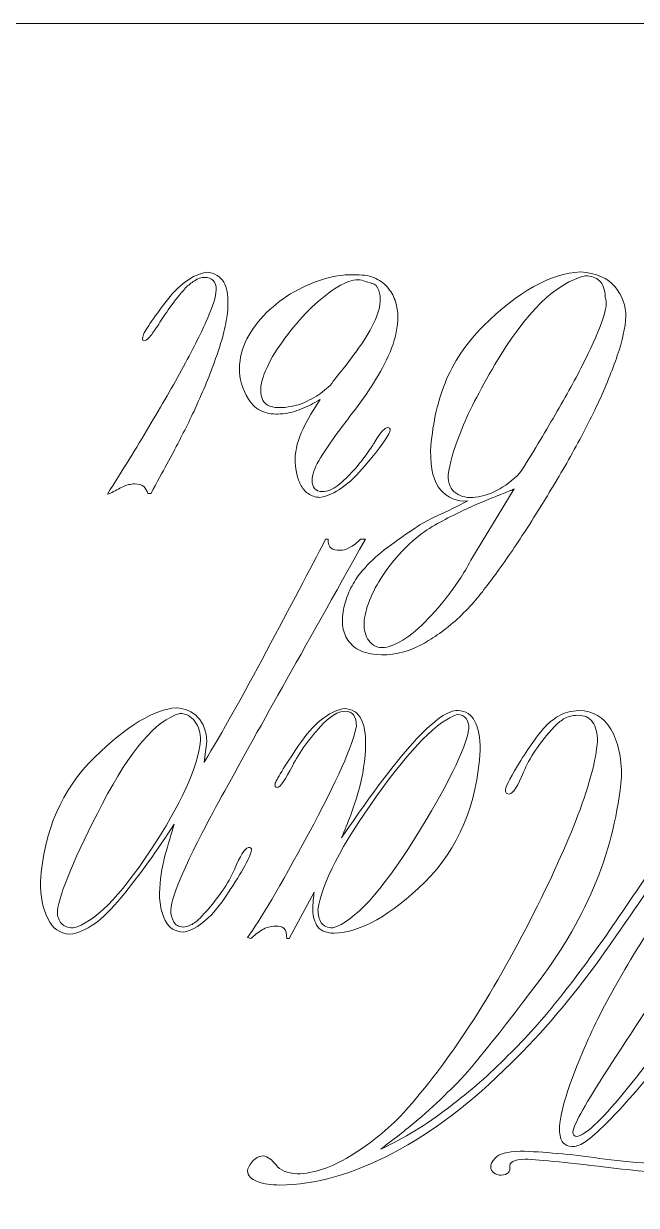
# Model space of a CAD drawing. Header units: centimetres. Extents: x -34.6 to 30.5, y -3.3 to 7.
# Drawn here: x 20.645 to 21.64, y -1.878 to 0.041 of the extents above; entities that cross this region are included whole.
import ezdxf

# ---------------------------------------------------------------- set-up
doc = ezdxf.new("R2010")
doc.units = ezdxf.units.CM
doc.header["$MEASUREMENT"] = 0
doc.layers.add('layer 1', color=7, linetype='Continuous')

msp = doc.modelspace()

# ---------------------------------------------------------------- linework, layer by layer
at = {"layer": 'layer 1', "color": 250, "lineweight": 9}
msp.add_open_spline([(18.65834, 0.04103), (18.65834, 0.04103), (25.86834, 0.04103), (25.86834, 0.04103), (25.86834, 0.04103), (26.72161, 0.04103), (27.41334, -0.6977), (27.41334, -1.60897), (27.41334, -1.60897), (27.41334, -2.52024), (26.72161, -3.25897), (25.86834, -3.25897), (25.86834, -3.25897), (25.86834, -3.25897), (18.65834, -3.25897), (18.65834, -3.25897), (18.65834, -3.25897), (17.80507, -3.25897), (17.11334, -2.52024), (17.11334, -1.60897), (17.11334, -1.60897), (17.11334, -0.6977), (17.80507, 0.04103), (18.65834, 0.04103)], degree=3, knots=[0, 0, 0, 0, 0.1428571, 0.1428571, 0.1428571, 0.1428571, 0.2857143, 0.2857143, 0.2857143, 0.2857143, 0.4285714, 0.4285714, 0.4285714, 0.4285714, 0.5714286, 0.5714286, 0.5714286, 0.5714286, 0.7142857, 0.7142857, 0.7142857, 0.7142857, 1, 1, 1, 1], dxfattribs=at)
at = {"layer": 'layer 1', "color": 242, "lineweight": 9}
for points, knots in [([(20.93343, -0.56169), (20.9269, -0.57686), (20.92073, -0.59009), (20.91508, -0.60173), (20.91508, -0.60173), (20.90944, -0.6132), (20.90362, -0.62484), (20.89744, -0.63666), (20.89744, -0.63666), (20.89145, -0.6483), (20.88492, -0.66082), (20.87769, -0.67405), (20.87769, -0.67405), (20.87046, -0.68728), (20.86181, -0.70333), (20.85176, -0.72185), (20.85176, -0.72185), (20.85176, -0.72185), (20.84664, -0.72185), (20.84664, -0.72185), (20.84664, -0.72185), (20.84523, -0.71744), (20.84294, -0.71374), (20.83994, -0.71074), (20.83994, -0.71074), (20.83677, -0.70774), (20.832, -0.70633), (20.82548, -0.70633), (20.82548, -0.70633), (20.81824, -0.70633), (20.81172, -0.70792), (20.80572, -0.71092), (20.80572, -0.71092), (20.7999, -0.71409), (20.79302, -0.71779), (20.78508, -0.72185), (20.78508, -0.72185), (20.78508, -0.72185), (20.78103, -0.72273), (20.78103, -0.72273), (20.78103, -0.72273), (20.80537, -0.68428), (20.82795, -0.64794), (20.84841, -0.61355), (20.84841, -0.61355), (20.86887, -0.57933), (20.88757, -0.5467), (20.9045, -0.51565), (20.9045, -0.51565), (20.92143, -0.48461), (20.93431, -0.45886), (20.9433, -0.43839), (20.9433, -0.43839), (20.95212, -0.41793), (20.95706, -0.40223), (20.95777, -0.39112), (20.95777, -0.39112), (20.95777, -0.37772), (20.95142, -0.37101), (20.93854, -0.37101), (20.93854, -0.37101), (20.93343, -0.37101), (20.92814, -0.37278), (20.92249, -0.37631), (20.92249, -0.37631), (20.91702, -0.38001), (20.91226, -0.38389), (20.90803, -0.38795), (20.90803, -0.38795), (20.89815, -0.39906), (20.88951, -0.40964), (20.88245, -0.41987), (20.88245, -0.41987), (20.87539, -0.42993), (20.8694, -0.43892), (20.86446, -0.44668), (20.86446, -0.44668), (20.85952, -0.45445), (20.85511, -0.46062), (20.85158, -0.46556), (20.85158, -0.46556), (20.84788, -0.47032), (20.84453, -0.47314), (20.84135, -0.47385), (20.84135, -0.47385), (20.83976, -0.47385), (20.83871, -0.4735), (20.83835, -0.47279), (20.83835, -0.47279), (20.838, -0.47208), (20.83782, -0.47103), (20.83782, -0.46961), (20.83782, -0.46961), (20.83853, -0.46521), (20.84188, -0.45833), (20.84823, -0.44898), (20.84823, -0.44898), (20.8544, -0.43963), (20.86305, -0.42763), (20.87398, -0.41282), (20.87398, -0.41282), (20.89709, -0.38283), (20.91967, -0.36607), (20.94172, -0.36272), (20.94172, -0.36272), (20.9486, -0.36308), (20.95442, -0.36466), (20.959, -0.36766), (20.959, -0.36766), (20.96359, -0.37048), (20.96729, -0.37419), (20.96994, -0.37877), (20.96994, -0.37877), (20.97241, -0.38318), (20.97417, -0.3883), (20.97523, -0.3943), (20.97523, -0.3943), (20.97629, -0.40012), (20.97682, -0.40611), (20.97682, -0.41229), (20.97682, -0.41229), (20.97682, -0.42234), (20.97558, -0.43346), (20.97329, -0.44563), (20.97329, -0.44563), (20.97082, -0.4578), (20.96747, -0.4705), (20.96341, -0.48337), (20.96341, -0.48337), (20.95918, -0.49625), (20.95459, -0.50948), (20.94948, -0.52288), (20.94948, -0.52288), (20.94436, -0.53629), (20.93889, -0.54917), (20.93343, -0.56169)], [0, 0, 0, 0, 0.0285714, 0.0285714, 0.0285714, 0.0285714, 0.0571429, 0.0571429, 0.0571429, 0.0571429, 0.0857143, 0.0857143, 0.0857143, 0.0857143, 0.1142857, 0.1142857, 0.1142857, 0.1142857, 0.1428571, 0.1428571, 0.1428571, 0.1428571, 0.1714286, 0.1714286, 0.1714286, 0.1714286, 0.2, 0.2, 0.2, 0.2, 0.2285714, 0.2285714, 0.2285714, 0.2285714, 0.2571429, 0.2571429, 0.2571429, 0.2571429, 0.2857143, 0.2857143, 0.2857143, 0.2857143, 0.3142857, 0.3142857, 0.3142857, 0.3142857, 0.3428571, 0.3428571, 0.3428571, 0.3428571, 0.3714286, 0.3714286, 0.3714286, 0.3714286, 0.4, 0.4, 0.4, 0.4, 0.4285714, 0.4285714, 0.4285714, 0.4285714, 0.4571429, 0.4571429, 0.4571429, 0.4571429, 0.4857143, 0.4857143, 0.4857143, 0.4857143, 0.5142857, 0.5142857, 0.5142857, 0.5142857, 0.5428571, 0.5428571, 0.5428571, 0.5428571, 0.5714286, 0.5714286, 0.5714286, 0.5714286, 0.6, 0.6, 0.6, 0.6, 0.6285714, 0.6285714, 0.6285714, 0.6285714, 0.6571429, 0.6571429, 0.6571429, 0.6571429, 0.6857143, 0.6857143, 0.6857143, 0.6857143, 0.7142857, 0.7142857, 0.7142857, 0.7142857, 0.7428571, 0.7428571, 0.7428571, 0.7428571, 0.7714286, 0.7714286, 0.7714286, 0.7714286, 0.8, 0.8, 0.8, 0.8, 0.8285714, 0.8285714, 0.8285714, 0.8285714, 0.8571429, 0.8571429, 0.8571429, 0.8571429, 0.8857143, 0.8857143, 0.8857143, 0.8857143, 0.9142857, 0.9142857, 0.9142857, 0.9142857, 0.9428571, 0.9428571, 0.9428571, 0.9428571, 1, 1, 1, 1]), ([(21.30596, -0.65253), (21.30843, -0.61284), (21.31619, -0.57615), (21.32942, -0.54264), (21.32942, -0.54264), (21.34265, -0.50913), (21.36346, -0.47808), (21.39169, -0.44986), (21.39169, -0.44986), (21.44831, -0.39377), (21.50069, -0.36449), (21.54938, -0.36202), (21.54938, -0.36202), (21.57513, -0.36378), (21.594, -0.3719), (21.60565, -0.38636), (21.60565, -0.38636), (21.61746, -0.40118), (21.62328, -0.41723), (21.62328, -0.43434), (21.62328, -0.43434), (21.62223, -0.45233), (21.61764, -0.4735), (21.60935, -0.49801), (21.60935, -0.49801), (21.60106, -0.52236), (21.59048, -0.54846), (21.5776, -0.57615), (21.5776, -0.57615), (21.56455, -0.60402), (21.54991, -0.63242), (21.53333, -0.66153), (21.53333, -0.66153), (21.51675, -0.69063), (21.49999, -0.71885), (21.48288, -0.74619), (21.48288, -0.74619), (21.46595, -0.77371), (21.44901, -0.79929), (21.43261, -0.82328), (21.43261, -0.82328), (21.41603, -0.84726), (21.40103, -0.86755), (21.38763, -0.88448), (21.38763, -0.88448), (21.3804, -0.89383), (21.37211, -0.903), (21.36311, -0.91235), (21.36311, -0.91235), (21.35394, -0.9217), (21.34459, -0.93017), (21.33489, -0.93793), (21.33489, -0.93793), (21.32519, -0.94569), (21.31566, -0.95257), (21.30614, -0.95857), (21.30614, -0.95857), (21.29679, -0.96474), (21.28814, -0.96915), (21.28056, -0.97232), (21.28056, -0.97232), (21.25622, -0.98308), (21.23223, -0.98626), (21.20877, -0.9822), (21.20877, -0.9822), (21.19678, -0.97973), (21.18725, -0.97568), (21.18037, -0.96968), (21.18037, -0.96968), (21.17349, -0.96386), (21.16873, -0.9568), (21.16591, -0.94851), (21.16591, -0.94851), (21.16309, -0.94022), (21.1622, -0.93123), (21.16309, -0.92135), (21.16309, -0.92135), (21.16397, -0.91165), (21.16591, -0.90194), (21.16926, -0.89242), (21.16926, -0.89242), (21.17261, -0.88307), (21.17684, -0.8739), (21.18214, -0.86508), (21.18214, -0.86508), (21.1876, -0.85626), (21.19325, -0.84885), (21.19942, -0.84268), (21.19942, -0.84268), (21.20912, -0.83121), (21.22129, -0.8201), (21.23611, -0.80934), (21.23611, -0.80934), (21.25093, -0.7984), (21.2661, -0.78782), (21.28162, -0.77741), (21.28162, -0.77741), (21.28991, -0.77159), (21.3019, -0.76507), (21.3176, -0.75783), (21.3176, -0.75783), (21.3333, -0.7506), (21.34953, -0.74267), (21.36646, -0.73402), (21.36646, -0.73402), (21.34847, -0.73508), (21.33383, -0.72926), (21.32254, -0.71621), (21.32254, -0.71621), (21.31108, -0.70333), (21.30561, -0.68199), (21.30596, -0.65253)], [0, 0, 0, 0, 0.0344828, 0.0344828, 0.0344828, 0.0344828, 0.0689655, 0.0689655, 0.0689655, 0.0689655, 0.1034483, 0.1034483, 0.1034483, 0.1034483, 0.137931, 0.137931, 0.137931, 0.137931, 0.1724138, 0.1724138, 0.1724138, 0.1724138, 0.2068966, 0.2068966, 0.2068966, 0.2068966, 0.2413793, 0.2413793, 0.2413793, 0.2413793, 0.2758621, 0.2758621, 0.2758621, 0.2758621, 0.3103448, 0.3103448, 0.3103448, 0.3103448, 0.3448276, 0.3448276, 0.3448276, 0.3448276, 0.3793103, 0.3793103, 0.3793103, 0.3793103, 0.4137931, 0.4137931, 0.4137931, 0.4137931, 0.4482759, 0.4482759, 0.4482759, 0.4482759, 0.4827586, 0.4827586, 0.4827586, 0.4827586, 0.5172414, 0.5172414, 0.5172414, 0.5172414, 0.5517241, 0.5517241, 0.5517241, 0.5517241, 0.5862069, 0.5862069, 0.5862069, 0.5862069, 0.6206897, 0.6206897, 0.6206897, 0.6206897, 0.6551724, 0.6551724, 0.6551724, 0.6551724, 0.6896552, 0.6896552, 0.6896552, 0.6896552, 0.7241379, 0.7241379, 0.7241379, 0.7241379, 0.7586207, 0.7586207, 0.7586207, 0.7586207, 0.7931034, 0.7931034, 0.7931034, 0.7931034, 0.8275862, 0.8275862, 0.8275862, 0.8275862, 0.862069, 0.862069, 0.862069, 0.862069, 0.8965517, 0.8965517, 0.8965517, 0.8965517, 0.9310345, 0.9310345, 0.9310345, 0.9310345, 1, 1, 1, 1]), ([(21.12146, -0.5721), (21.11264, -0.57739), (21.10294, -0.5818), (21.09253, -0.58586), (21.09253, -0.58586), (21.0823, -0.58974), (21.07207, -0.59221), (21.06184, -0.59273), (21.06184, -0.59273), (21.05161, -0.59344), (21.04208, -0.59221), (21.03291, -0.58868), (21.03291, -0.58868), (21.02374, -0.58515), (21.01615, -0.57845), (21.00998, -0.56857), (21.00998, -0.56857), (20.99993, -0.55199), (20.99516, -0.53541), (20.99552, -0.51865), (20.99552, -0.51865), (20.99569, -0.50189), (20.99975, -0.48602), (21.00751, -0.47085), (21.00751, -0.47085), (21.01527, -0.45568), (21.02603, -0.44157), (21.03961, -0.42816), (21.03961, -0.42816), (21.0532, -0.41493), (21.06819, -0.40365), (21.08459, -0.3943), (21.08459, -0.3943), (21.101, -0.38512), (21.11793, -0.37789), (21.13539, -0.37295), (21.13539, -0.37295), (21.15303, -0.36801), (21.16979, -0.3659), (21.18566, -0.36696), (21.18566, -0.36696), (21.19801, -0.3666), (21.20842, -0.36854), (21.21688, -0.3726), (21.21688, -0.3726), (21.22535, -0.37683), (21.23223, -0.3823), (21.23752, -0.38901), (21.23752, -0.38901), (21.24281, -0.39571), (21.24669, -0.40294), (21.24916, -0.41088), (21.24916, -0.41088), (21.25163, -0.41881), (21.25269, -0.42658), (21.25269, -0.43416), (21.25269, -0.43416), (21.25269, -0.45145), (21.24934, -0.46856), (21.24264, -0.48584), (21.24264, -0.48584), (21.23593, -0.50313), (21.22747, -0.51989), (21.21706, -0.53647), (21.21706, -0.53647), (21.20683, -0.55305), (21.19572, -0.5691), (21.18372, -0.5848), (21.18372, -0.5848), (21.17191, -0.6005), (21.16079, -0.61531), (21.15039, -0.62942), (21.15039, -0.62942), (21.14015, -0.64371), (21.13151, -0.65676), (21.12428, -0.66876), (21.12428, -0.66876), (21.11722, -0.68075), (21.11352, -0.69151), (21.11334, -0.70086), (21.11334, -0.70086), (21.11334, -0.70633), (21.11475, -0.71074), (21.11758, -0.71391), (21.11758, -0.71391), (21.12058, -0.71727), (21.12481, -0.71885), (21.13028, -0.71885), (21.13028, -0.71885), (21.13786, -0.71885), (21.14615, -0.7155), (21.15515, -0.70862), (21.15515, -0.70862), (21.16414, -0.70174), (21.17261, -0.69363), (21.18072, -0.68463), (21.18072, -0.68463), (21.18884, -0.67546), (21.19607, -0.66629), (21.20242, -0.65747), (21.20242, -0.65747), (21.20877, -0.64847), (21.21318, -0.64195), (21.21565, -0.63771), (21.21565, -0.63771), (21.22447, -0.6229), (21.23135, -0.61531), (21.23629, -0.61496), (21.23629, -0.61496), (21.23893, -0.61496), (21.24034, -0.61637), (21.24034, -0.61919), (21.24034, -0.61919), (21.23823, -0.62784), (21.22465, -0.64689), (21.1996, -0.67652), (21.1996, -0.67652), (21.17437, -0.70686), (21.14986, -0.72414), (21.12622, -0.7282), (21.12622, -0.7282), (21.11864, -0.72785), (21.11229, -0.72573), (21.10699, -0.72203), (21.10699, -0.72203), (21.10188, -0.71815), (21.09782, -0.71338), (21.09465, -0.70721), (21.09465, -0.70721), (21.09147, -0.70121), (21.08935, -0.69469), (21.08794, -0.68746), (21.08794, -0.68746), (21.08653, -0.68022), (21.08583, -0.67317), (21.08583, -0.66611), (21.08583, -0.66611), (21.08618, -0.65006), (21.09059, -0.63366), (21.0987, -0.61708), (21.0987, -0.61708), (21.10629, -0.60085), (21.11564, -0.58497), (21.12675, -0.5691), (21.12675, -0.5691), (21.12499, -0.57016), (21.12322, -0.57104), (21.12146, -0.5721)], [0, 0, 0, 0, 0.0263158, 0.0263158, 0.0263158, 0.0263158, 0.0526316, 0.0526316, 0.0526316, 0.0526316, 0.0789474, 0.0789474, 0.0789474, 0.0789474, 0.1052632, 0.1052632, 0.1052632, 0.1052632, 0.1315789, 0.1315789, 0.1315789, 0.1315789, 0.1578947, 0.1578947, 0.1578947, 0.1578947, 0.1842105, 0.1842105, 0.1842105, 0.1842105, 0.2105263, 0.2105263, 0.2105263, 0.2105263, 0.2368421, 0.2368421, 0.2368421, 0.2368421, 0.2631579, 0.2631579, 0.2631579, 0.2631579, 0.2894737, 0.2894737, 0.2894737, 0.2894737, 0.3157895, 0.3157895, 0.3157895, 0.3157895, 0.3421053, 0.3421053, 0.3421053, 0.3421053, 0.3684211, 0.3684211, 0.3684211, 0.3684211, 0.3947368, 0.3947368, 0.3947368, 0.3947368, 0.4210526, 0.4210526, 0.4210526, 0.4210526, 0.4473684, 0.4473684, 0.4473684, 0.4473684, 0.4736842, 0.4736842, 0.4736842, 0.4736842, 0.5, 0.5, 0.5, 0.5, 0.5263158, 0.5263158, 0.5263158, 0.5263158, 0.5526316, 0.5526316, 0.5526316, 0.5526316, 0.5789474, 0.5789474, 0.5789474, 0.5789474, 0.6052632, 0.6052632, 0.6052632, 0.6052632, 0.6315789, 0.6315789, 0.6315789, 0.6315789, 0.6578947, 0.6578947, 0.6578947, 0.6578947, 0.6842105, 0.6842105, 0.6842105, 0.6842105, 0.7105263, 0.7105263, 0.7105263, 0.7105263, 0.7368421, 0.7368421, 0.7368421, 0.7368421, 0.7631579, 0.7631579, 0.7631579, 0.7631579, 0.7894737, 0.7894737, 0.7894737, 0.7894737, 0.8157895, 0.8157895, 0.8157895, 0.8157895, 0.8421053, 0.8421053, 0.8421053, 0.8421053, 0.8684211, 0.8684211, 0.8684211, 0.8684211, 0.8947368, 0.8947368, 0.8947368, 0.8947368, 0.9210526, 0.9210526, 0.9210526, 0.9210526, 0.9473684, 0.9473684, 0.9473684, 0.9473684, 1, 1, 1, 1]), ([(21.19695, -0.37666), (21.18972, -0.37348), (21.18037, -0.37436), (21.16908, -0.3793), (21.16908, -0.3793), (21.15709, -0.38442), (21.14368, -0.39306), (21.12922, -0.40506), (21.12922, -0.40506), (21.11475, -0.41705), (21.101, -0.43081), (21.08794, -0.44616), (21.08794, -0.44616), (21.07489, -0.4615), (21.06325, -0.47738), (21.05302, -0.4936), (21.05302, -0.4936), (21.04296, -0.51001), (21.03591, -0.52482), (21.03238, -0.53805), (21.03238, -0.53805), (21.02868, -0.55146), (21.02921, -0.56222), (21.03362, -0.57069), (21.03362, -0.57069), (21.0382, -0.57915), (21.04843, -0.58303), (21.06466, -0.58233), (21.06466, -0.58233), (21.07807, -0.58162), (21.09041, -0.5788), (21.10135, -0.57386), (21.10135, -0.57386), (21.11246, -0.56875), (21.12199, -0.56328), (21.13028, -0.55693), (21.13028, -0.55693), (21.13486, -0.55322), (21.13892, -0.5497), (21.14262, -0.5467), (21.14262, -0.5467), (21.14968, -0.53735), (21.15674, -0.52818), (21.16397, -0.51918), (21.16397, -0.51918), (21.17667, -0.50348), (21.18796, -0.48796), (21.19783, -0.47297), (21.19783, -0.47297), (21.20754, -0.45797), (21.21494, -0.44369), (21.21988, -0.4301), (21.21988, -0.4301), (21.225, -0.41652), (21.22553, -0.40382), (21.22182, -0.39218), (21.22182, -0.39218), (21.21935, -0.38565), (21.21583, -0.38177), (21.21124, -0.38071), (21.21124, -0.38071), (21.20648, -0.37966), (21.20171, -0.37842), (21.19695, -0.37666)], [0, 0, 0, 0, 0.0588235, 0.0588235, 0.0588235, 0.0588235, 0.1176471, 0.1176471, 0.1176471, 0.1176471, 0.1764706, 0.1764706, 0.1764706, 0.1764706, 0.2352941, 0.2352941, 0.2352941, 0.2352941, 0.2941176, 0.2941176, 0.2941176, 0.2941176, 0.3529412, 0.3529412, 0.3529412, 0.3529412, 0.4117647, 0.4117647, 0.4117647, 0.4117647, 0.4705882, 0.4705882, 0.4705882, 0.4705882, 0.5294118, 0.5294118, 0.5294118, 0.5294118, 0.5882353, 0.5882353, 0.5882353, 0.5882353, 0.6470588, 0.6470588, 0.6470588, 0.6470588, 0.7058824, 0.7058824, 0.7058824, 0.7058824, 0.7647059, 0.7647059, 0.7647059, 0.7647059, 0.8235294, 0.8235294, 0.8235294, 0.8235294, 0.8823529, 0.8823529, 0.8823529, 0.8823529, 1, 1, 1, 1]), ([(21.58977, -0.40347), (21.58942, -0.39077), (21.58624, -0.38177), (21.58025, -0.37631), (21.58025, -0.37631), (21.57425, -0.37101), (21.56666, -0.36837), (21.55784, -0.36837), (21.55784, -0.36837), (21.50987, -0.37913), (21.46083, -0.42711), (21.41056, -0.51248), (21.41056, -0.51248), (21.38498, -0.55569), (21.36646, -0.59203), (21.355, -0.62166), (21.355, -0.62166), (21.34335, -0.6513), (21.33665, -0.6744), (21.33454, -0.69134), (21.33454, -0.69134), (21.33454, -0.7058), (21.33877, -0.71585), (21.34741, -0.7215), (21.34741, -0.7215), (21.35605, -0.72732), (21.36664, -0.72944), (21.37899, -0.72803), (21.37899, -0.72803), (21.39133, -0.72661), (21.40456, -0.72203), (21.41832, -0.71427), (21.41832, -0.71427), (21.43208, -0.70668), (21.44407, -0.69645), (21.45448, -0.6841), (21.45448, -0.6841), (21.47476, -0.65112), (21.49381, -0.61902), (21.51181, -0.58832), (21.51181, -0.58832), (21.52962, -0.55746), (21.54497, -0.52941), (21.55749, -0.50401), (21.55749, -0.50401), (21.57001, -0.47879), (21.57936, -0.45727), (21.58536, -0.43963), (21.58536, -0.43963), (21.59153, -0.42217), (21.59295, -0.41), (21.58977, -0.40347)], [0, 0, 0, 0, 0.0714286, 0.0714286, 0.0714286, 0.0714286, 0.1428571, 0.1428571, 0.1428571, 0.1428571, 0.2142857, 0.2142857, 0.2142857, 0.2142857, 0.2857143, 0.2857143, 0.2857143, 0.2857143, 0.3571429, 0.3571429, 0.3571429, 0.3571429, 0.4285714, 0.4285714, 0.4285714, 0.4285714, 0.5, 0.5, 0.5, 0.5, 0.5714286, 0.5714286, 0.5714286, 0.5714286, 0.6428571, 0.6428571, 0.6428571, 0.6428571, 0.7142857, 0.7142857, 0.7142857, 0.7142857, 0.7857143, 0.7857143, 0.7857143, 0.7857143, 0.8571429, 0.8571429, 0.8571429, 0.8571429, 1, 1, 1, 1]), ([(21.43314, -0.71815), (21.42555, -0.72132), (21.41691, -0.72485), (21.40703, -0.72855), (21.40703, -0.72855), (21.39715, -0.73226), (21.38692, -0.73667), (21.37599, -0.74143), (21.37599, -0.74143), (21.36523, -0.74637), (21.35411, -0.75148), (21.34265, -0.75731), (21.34265, -0.75731), (21.33136, -0.76295), (21.31989, -0.76895), (21.30861, -0.77565), (21.30861, -0.77565), (21.29626, -0.78288), (21.28391, -0.79205), (21.27192, -0.80352), (21.27192, -0.80352), (21.25975, -0.81481), (21.24881, -0.82716), (21.23876, -0.84021), (21.23876, -0.84021), (21.22888, -0.85326), (21.22041, -0.86667), (21.21353, -0.88043), (21.21353, -0.88043), (21.20665, -0.89418), (21.20189, -0.90724), (21.1996, -0.91923), (21.1996, -0.91923), (21.19713, -0.93123), (21.19748, -0.94199), (21.20066, -0.95133), (21.20066, -0.95133), (21.20365, -0.96051), (21.21018, -0.96739), (21.22024, -0.97144), (21.22024, -0.97144), (21.2384, -0.97479), (21.26222, -0.96298), (21.2915, -0.93581), (21.2915, -0.93581), (21.30596, -0.9217), (21.31989, -0.906), (21.33348, -0.88872), (21.33348, -0.88872), (21.34688, -0.87161), (21.35958, -0.85203), (21.37158, -0.83033), (21.37158, -0.83033), (21.37158, -0.83033), (21.44196, -0.71409), (21.44196, -0.71409), (21.44196, -0.71409), (21.44196, -0.71409), (21.44055, -0.7148), (21.43772, -0.71621), (21.43772, -0.71621), (21.43631, -0.71691), (21.4349, -0.71762), (21.43314, -0.71815)], [0, 0, 0, 0, 0.0588235, 0.0588235, 0.0588235, 0.0588235, 0.1176471, 0.1176471, 0.1176471, 0.1176471, 0.1764706, 0.1764706, 0.1764706, 0.1764706, 0.2352941, 0.2352941, 0.2352941, 0.2352941, 0.2941176, 0.2941176, 0.2941176, 0.2941176, 0.3529412, 0.3529412, 0.3529412, 0.3529412, 0.4117647, 0.4117647, 0.4117647, 0.4117647, 0.4705882, 0.4705882, 0.4705882, 0.4705882, 0.5294118, 0.5294118, 0.5294118, 0.5294118, 0.5882353, 0.5882353, 0.5882353, 0.5882353, 0.6470588, 0.6470588, 0.6470588, 0.6470588, 0.7058824, 0.7058824, 0.7058824, 0.7058824, 0.7647059, 0.7647059, 0.7647059, 0.7647059, 0.8235294, 0.8235294, 0.8235294, 0.8235294, 0.8823529, 0.8823529, 0.8823529, 0.8823529, 1, 1, 1, 1]), ([(20.9339, -1.40881), (20.96018, -1.38023), (20.97782, -1.35466), (20.98717, -1.33226), (20.98717, -1.33226), (20.99652, -1.30986), (21.0041, -1.29804), (21.00992, -1.29663), (21.00992, -1.29663), (21.01204, -1.29663), (21.01328, -1.29698), (21.01398, -1.29768), (21.01398, -1.29768), (21.01469, -1.29839), (21.01504, -1.29945), (21.01504, -1.30086), (21.01504, -1.30086), (21.01328, -1.31144), (21.0004, -1.33508), (20.97623, -1.37177), (20.97623, -1.37177), (20.95224, -1.40846), (20.92843, -1.42927), (20.90497, -1.43403), (20.90497, -1.43403), (20.89086, -1.43368), (20.88081, -1.42733), (20.87481, -1.41516), (20.87481, -1.41516), (20.86864, -1.40299), (20.86564, -1.38817), (20.86564, -1.37053), (20.86564, -1.37053), (20.86599, -1.3499), (20.86899, -1.32979), (20.87446, -1.31038), (20.87446, -1.31038), (20.87992, -1.29098), (20.88504, -1.2737), (20.88945, -1.25853), (20.88945, -1.25853), (20.86229, -1.30086), (20.83353, -1.34072), (20.80337, -1.37776), (20.80337, -1.37776), (20.77321, -1.41498), (20.74534, -1.43474), (20.71976, -1.43721), (20.71976, -1.43721), (20.70389, -1.4365), (20.69189, -1.42804), (20.68396, -1.41198), (20.68396, -1.41198), (20.67602, -1.39576), (20.67214, -1.37582), (20.67214, -1.35201), (20.67214, -1.35201), (20.67761, -1.26946), (20.70689, -1.20226), (20.7598, -1.15058), (20.7598, -1.15058), (20.8129, -1.09889), (20.85699, -1.07208), (20.89262, -1.06997), (20.89262, -1.06997), (20.90709, -1.07067), (20.91891, -1.07579), (20.9279, -1.08531), (20.9279, -1.08531), (20.93708, -1.09466), (20.94184, -1.10771), (20.94219, -1.12429), (20.94219, -1.12429), (20.94219, -1.12429), (20.93813, -1.15834), (20.93813, -1.15834), (20.93813, -1.15834), (20.96706, -1.11018), (21.00075, -1.05003), (21.03938, -0.97789), (21.03938, -0.97789), (21.07801, -0.90575), (21.10994, -0.84507), (21.13551, -0.79586), (21.13551, -0.79586), (21.13551, -0.79586), (21.13957, -0.79586), (21.13957, -0.79586), (21.13957, -0.79586), (21.13922, -0.80309), (21.1408, -0.80803), (21.14433, -0.8105), (21.14433, -0.8105), (21.14768, -0.81314), (21.15245, -0.81438), (21.1588, -0.81403), (21.1588, -0.81403), (21.16356, -0.81438), (21.16885, -0.81297), (21.17449, -0.80979), (21.17449, -0.80979), (21.18014, -0.80662), (21.18614, -0.80203), (21.19231, -0.79586), (21.19231, -0.79586), (21.19231, -0.79586), (21.20007, -0.79586), (21.20007, -0.79586), (21.20007, -0.79586), (21.14909, -0.88705), (21.10412, -0.96731), (21.06513, -1.03645), (21.06513, -1.03645), (21.02633, -1.1056), (20.99334, -1.16469), (20.96653, -1.2139), (20.96653, -1.2139), (20.93954, -1.26294), (20.91926, -1.3028), (20.9055, -1.33331), (20.9055, -1.33331), (20.89174, -1.36401), (20.88451, -1.3857), (20.88381, -1.3984), (20.88381, -1.3984), (20.88381, -1.40528), (20.88539, -1.41146), (20.88839, -1.41692), (20.88839, -1.41692), (20.89157, -1.42257), (20.89668, -1.42539), (20.90391, -1.42574), (20.90391, -1.42574), (20.90779, -1.42574), (20.91203, -1.42468), (20.91661, -1.42239), (20.91661, -1.42239), (20.9212, -1.4201), (20.92702, -1.41569), (20.9339, -1.40881)], [0, 0, 0, 0, 0.0277778, 0.0277778, 0.0277778, 0.0277778, 0.0555556, 0.0555556, 0.0555556, 0.0555556, 0.0833333, 0.0833333, 0.0833333, 0.0833333, 0.1111111, 0.1111111, 0.1111111, 0.1111111, 0.1388889, 0.1388889, 0.1388889, 0.1388889, 0.1666667, 0.1666667, 0.1666667, 0.1666667, 0.1944444, 0.1944444, 0.1944444, 0.1944444, 0.2222222, 0.2222222, 0.2222222, 0.2222222, 0.25, 0.25, 0.25, 0.25, 0.2777778, 0.2777778, 0.2777778, 0.2777778, 0.3055556, 0.3055556, 0.3055556, 0.3055556, 0.3333333, 0.3333333, 0.3333333, 0.3333333, 0.3611111, 0.3611111, 0.3611111, 0.3611111, 0.3888889, 0.3888889, 0.3888889, 0.3888889, 0.4166667, 0.4166667, 0.4166667, 0.4166667, 0.4444444, 0.4444444, 0.4444444, 0.4444444, 0.4722222, 0.4722222, 0.4722222, 0.4722222, 0.5, 0.5, 0.5, 0.5, 0.5277778, 0.5277778, 0.5277778, 0.5277778, 0.5555556, 0.5555556, 0.5555556, 0.5555556, 0.5833333, 0.5833333, 0.5833333, 0.5833333, 0.6111111, 0.6111111, 0.6111111, 0.6111111, 0.6388889, 0.6388889, 0.6388889, 0.6388889, 0.6666667, 0.6666667, 0.6666667, 0.6666667, 0.6944444, 0.6944444, 0.6944444, 0.6944444, 0.7222222, 0.7222222, 0.7222222, 0.7222222, 0.75, 0.75, 0.75, 0.75, 0.7777778, 0.7777778, 0.7777778, 0.7777778, 0.8055556, 0.8055556, 0.8055556, 0.8055556, 0.8333333, 0.8333333, 0.8333333, 0.8333333, 0.8611111, 0.8611111, 0.8611111, 0.8611111, 0.8888889, 0.8888889, 0.8888889, 0.8888889, 0.9166667, 0.9166667, 0.9166667, 0.9166667, 0.9444444, 0.9444444, 0.9444444, 0.9444444, 1, 1, 1, 1]), ([(21.00851, -1.82157), (21.00886, -1.81768), (21.01151, -1.81292), (21.0161, -1.8071), (21.0161, -1.8071), (21.02068, -1.8011), (21.02668, -1.79793), (21.03391, -1.79722), (21.03391, -1.79722), (21.0415, -1.79863), (21.04838, -1.80357), (21.0549, -1.81204), (21.0549, -1.81204), (21.06125, -1.82033), (21.07272, -1.82527), (21.08912, -1.82668), (21.08912, -1.82668), (21.11611, -1.82597), (21.14433, -1.81663), (21.17414, -1.79846), (21.17414, -1.79846), (21.20395, -1.78047), (21.23129, -1.75877), (21.25616, -1.73372), (21.25616, -1.73372), (21.32813, -1.65594), (21.39833, -1.5501), (21.46695, -1.41604), (21.46695, -1.41604), (21.53556, -1.28216), (21.57225, -1.18497), (21.57701, -1.12429), (21.57701, -1.12429), (21.57701, -1.11089), (21.57437, -1.10048), (21.56925, -1.09307), (21.56925, -1.09307), (21.56414, -1.08566), (21.55602, -1.08196), (21.54491, -1.08196), (21.54491, -1.08196), (21.53574, -1.08231), (21.52815, -1.08425), (21.52216, -1.08796), (21.52216, -1.08796), (21.51634, -1.09149), (21.5114, -1.09554), (21.50734, -1.09995), (21.50734, -1.09995), (21.48282, -1.12694), (21.46607, -1.15163), (21.45707, -1.17421), (21.45707, -1.17421), (21.44825, -1.19661), (21.44049, -1.20861), (21.43379, -1.21002), (21.43379, -1.21002), (21.4322, -1.21002), (21.43061, -1.20967), (21.42955, -1.20878), (21.42955, -1.20878), (21.42832, -1.2079), (21.42761, -1.20596), (21.42761, -1.20279), (21.42761, -1.20279), (21.42902, -1.19591), (21.43749, -1.18003), (21.45266, -1.15534), (21.45266, -1.15534), (21.46801, -1.13047), (21.48194, -1.11142), (21.49429, -1.09801), (21.49429, -1.09801), (21.49852, -1.09343), (21.50505, -1.08866), (21.51404, -1.0832), (21.51404, -1.0832), (21.52286, -1.0779), (21.53398, -1.0749), (21.54703, -1.0742), (21.54703, -1.0742), (21.57014, -1.0749), (21.58742, -1.08496), (21.59889, -1.10471), (21.59889, -1.10471), (21.61035, -1.12429), (21.61617, -1.14987), (21.61617, -1.18162), (21.61617, -1.18162), (21.60577, -1.29804), (21.56132, -1.40828), (21.48282, -1.51253), (21.48282, -1.51253), (21.40433, -1.6166), (21.35476, -1.67693), (21.33395, -1.69351), (21.33395, -1.69351), (21.3179, -1.71009), (21.30167, -1.72508), (21.28562, -1.73849), (21.28562, -1.73849), (21.26974, -1.75189), (21.24946, -1.76794), (21.22494, -1.78646), (21.22494, -1.78646), (21.26251, -1.76882), (21.2992, -1.7466), (21.33501, -1.71926), (21.33501, -1.71926), (21.37082, -1.6921), (21.40292, -1.66405), (21.43114, -1.63512), (21.43114, -1.63512), (21.46077, -1.60619), (21.48953, -1.57409), (21.51739, -1.53863), (21.51739, -1.53863), (21.54544, -1.503), (21.57366, -1.46472), (21.60224, -1.42345), (21.60224, -1.42345), (21.63081, -1.382), (21.66027, -1.33808), (21.69061, -1.29169), (21.69061, -1.29169), (21.72077, -1.24512), (21.75287, -1.19608), (21.78656, -1.1444), (21.78656, -1.1444), (21.80173, -1.12041), (21.81461, -1.10277), (21.82502, -1.09184), (21.82502, -1.09184), (21.8356, -1.08073), (21.8453, -1.07526), (21.8543, -1.07526), (21.8543, -1.07526), (21.864, -1.07596), (21.87017, -1.08037), (21.87282, -1.08849), (21.87282, -1.08849), (21.87564, -1.0966), (21.87688, -1.10471), (21.87652, -1.113), (21.87652, -1.113), (21.87546, -1.15745), (21.86118, -1.21037), (21.83384, -1.27158), (21.83384, -1.27158), (21.8065, -1.33296), (21.77104, -1.39399), (21.72783, -1.45449), (21.72783, -1.45449), (21.6675, -1.54375), (21.62076, -1.61448), (21.58742, -1.66652), (21.58742, -1.66652), (21.55426, -1.71855), (21.5375, -1.74907), (21.53715, -1.75842), (21.53715, -1.75842), (21.53715, -1.76089), (21.53768, -1.76265), (21.53891, -1.76389), (21.53891, -1.76389), (21.54015, -1.76512), (21.54156, -1.76565), (21.54332, -1.76565), (21.54332, -1.76565), (21.55673, -1.76424), (21.58195, -1.74096), (21.61899, -1.69598), (21.61899, -1.69598), (21.65604, -1.65082), (21.69855, -1.59561), (21.74652, -1.53034), (21.74652, -1.53034), (21.79468, -1.46508), (21.84195, -1.40158), (21.88834, -1.33984), (21.88834, -1.33984), (21.93491, -1.27811), (21.97424, -1.23048), (22.0067, -1.19679), (22.0067, -1.19679), (22.0635, -1.14229), (22.11748, -1.10701), (22.16863, -1.09096), (22.16863, -1.09096), (22.21978, -1.0749), (22.26229, -1.0675), (22.29633, -1.06891), (22.29633, -1.06891), (22.36671, -1.06997), (22.4251, -1.08708), (22.47184, -1.12024), (22.47184, -1.12024), (22.51841, -1.15322), (22.54257, -1.19785), (22.54434, -1.25376), (22.54434, -1.25376), (22.54328, -1.3065), (22.52141, -1.35184), (22.47872, -1.38958), (22.47872, -1.38958), (22.43603, -1.42733), (22.37888, -1.44709), (22.30709, -1.44885), (22.30709, -1.44885), (22.24659, -1.44673), (22.20161, -1.43174), (22.17251, -1.40352), (22.17251, -1.40352), (22.1434, -1.37547), (22.12912, -1.34654), (22.12947, -1.31656), (22.12947, -1.31656), (22.13, -1.28446), (22.14446, -1.25553), (22.17251, -1.22977), (22.17251, -1.22977), (22.20055, -1.2042), (22.23848, -1.19062), (22.28593, -1.1892), (22.28593, -1.1892), (22.31291, -1.18956), (22.33408, -1.19432), (22.34978, -1.20349), (22.34978, -1.20349), (22.36548, -1.21266), (22.37342, -1.22448), (22.37377, -1.23895), (22.37377, -1.23895), (22.37342, -1.24583), (22.3713, -1.25218), (22.36742, -1.25835), (22.36742, -1.25835), (22.36336, -1.26435), (22.35948, -1.26752), (22.35578, -1.26787), (22.35578, -1.26787), (22.35366, -1.26787), (22.35225, -1.26735), (22.35154, -1.26629), (22.35154, -1.26629), (22.35084, -1.26523), (22.35066, -1.26382), (22.35066, -1.26223), (22.35066, -1.26223), (22.35084, -1.258), (22.35296, -1.25465), (22.35648, -1.25218), (22.35648, -1.25218), (22.36019, -1.24953), (22.3623, -1.24512), (22.36301, -1.23895), (22.36301, -1.23895), (22.36266, -1.22713), (22.3556, -1.21778), (22.34202, -1.21055), (22.34202, -1.21055), (22.32844, -1.20314), (22.31009, -1.19944), (22.28699, -1.19908), (22.28699, -1.19908), (22.24183, -1.20014), (22.20602, -1.21249), (22.17956, -1.23595), (22.17956, -1.23595), (22.15293, -1.25958), (22.13935, -1.28569), (22.13864, -1.31426), (22.13864, -1.31426), (22.139, -1.34108), (22.15134, -1.36471), (22.17533, -1.385), (22.17533, -1.385), (22.1995, -1.40546), (22.23425, -1.41604), (22.27975, -1.4171), (22.27975, -1.4171), (22.34255, -1.41569), (22.39811, -1.3977), (22.44644, -1.36312), (22.44644, -1.36312), (22.49477, -1.32855), (22.52035, -1.28534), (22.52317, -1.23365), (22.52317, -1.23365), (22.52176, -1.19062), (22.50342, -1.15569), (22.46796, -1.12906), (22.46796, -1.12906), (22.43233, -1.10225), (22.38859, -1.08866), (22.33655, -1.08796), (22.33655, -1.08796), (22.29739, -1.08619), (22.24924, -1.09748), (22.19244, -1.12182), (22.19244, -1.12182), (22.13564, -1.14599), (22.07197, -1.19256), (22.00124, -1.261), (22.00124, -1.261), (21.96613, -1.29857), (21.92873, -1.34055), (21.88905, -1.38711), (21.88905, -1.38711), (21.84954, -1.43368), (21.81091, -1.48078), (21.77316, -1.52858), (21.77316, -1.52858), (21.73541, -1.5762), (21.70049, -1.6196), (21.66856, -1.65823), (21.66856, -1.65823), (21.63646, -1.69703), (21.60912, -1.72755), (21.58636, -1.7496), (21.58636, -1.7496), (21.57313, -1.7623), (21.5629, -1.77094), (21.55532, -1.7757), (21.55532, -1.7757), (21.54773, -1.78029), (21.54121, -1.78241), (21.53574, -1.78205), (21.53574, -1.78205), (21.52939, -1.78205), (21.52463, -1.77994), (21.52092, -1.7757), (21.52092, -1.7757), (21.51739, -1.77129), (21.51545, -1.76441), (21.51545, -1.75471), (21.51545, -1.75471), (21.5151, -1.72878), (21.52974, -1.68204), (21.55938, -1.61431), (21.55938, -1.61431), (21.58901, -1.54657), (21.63646, -1.4649), (21.70155, -1.36912), (21.70155, -1.36912), (21.73153, -1.32732), (21.76434, -1.27793), (21.79997, -1.22043), (21.79997, -1.22043), (21.8356, -1.1631), (21.855, -1.12271), (21.85818, -1.09925), (21.85818, -1.09925), (21.85818, -1.09519), (21.85747, -1.09219), (21.85624, -1.09043), (21.85624, -1.09043), (21.85518, -1.08884), (21.85289, -1.08796), (21.84989, -1.08796), (21.84989, -1.08796), (21.84054, -1.08937), (21.82325, -1.1093), (21.79785, -1.14811), (21.79785, -1.14811), (21.77263, -1.18691), (21.74141, -1.23577), (21.70437, -1.29469), (21.70437, -1.29469), (21.66733, -1.3536), (21.62605, -1.41463), (21.58072, -1.47778), (21.58072, -1.47778), (21.53521, -1.5411), (21.48723, -1.59737), (21.43696, -1.64659), (21.43696, -1.64659), (21.37364, -1.71009), (21.30943, -1.75877), (21.24452, -1.79299), (21.24452, -1.79299), (21.17961, -1.82703), (21.1184, -1.84432), (21.06125, -1.84467), (21.06125, -1.84467), (21.04714, -1.84467), (21.03497, -1.84273), (21.02456, -1.83903), (21.02456, -1.83903), (21.01433, -1.83515), (21.00886, -1.82933), (21.00851, -1.82157)], [0, 0, 0, 0, 0.010101, 0.010101, 0.010101, 0.010101, 0.020202, 0.020202, 0.020202, 0.020202, 0.030303, 0.030303, 0.030303, 0.030303, 0.040404, 0.040404, 0.040404, 0.040404, 0.0505051, 0.0505051, 0.0505051, 0.0505051, 0.0606061, 0.0606061, 0.0606061, 0.0606061, 0.0707071, 0.0707071, 0.0707071, 0.0707071, 0.0808081, 0.0808081, 0.0808081, 0.0808081, 0.0909091, 0.0909091, 0.0909091, 0.0909091, 0.1010101, 0.1010101, 0.1010101, 0.1010101, 0.1111111, 0.1111111, 0.1111111, 0.1111111, 0.1212121, 0.1212121, 0.1212121, 0.1212121, 0.1313131, 0.1313131, 0.1313131, 0.1313131, 0.1414141, 0.1414141, 0.1414141, 0.1414141, 0.1515152, 0.1515152, 0.1515152, 0.1515152, 0.1616162, 0.1616162, 0.1616162, 0.1616162, 0.1717172, 0.1717172, 0.1717172, 0.1717172, 0.1818182, 0.1818182, 0.1818182, 0.1818182, 0.1919192, 0.1919192, 0.1919192, 0.1919192, 0.2020202, 0.2020202, 0.2020202, 0.2020202, 0.2121212, 0.2121212, 0.2121212, 0.2121212, 0.2222222, 0.2222222, 0.2222222, 0.2222222, 0.2323232, 0.2323232, 0.2323232, 0.2323232, 0.2424242, 0.2424242, 0.2424242, 0.2424242, 0.2525253, 0.2525253, 0.2525253, 0.2525253, 0.2626263, 0.2626263, 0.2626263, 0.2626263, 0.2727273, 0.2727273, 0.2727273, 0.2727273, 0.2828283, 0.2828283, 0.2828283, 0.2828283, 0.2929293, 0.2929293, 0.2929293, 0.2929293, 0.3030303, 0.3030303, 0.3030303, 0.3030303, 0.3131313, 0.3131313, 0.3131313, 0.3131313, 0.3232323, 0.3232323, 0.3232323, 0.3232323, 0.3333333, 0.3333333, 0.3333333, 0.3333333, 0.3434343, 0.3434343, 0.3434343, 0.3434343, 0.3535354, 0.3535354, 0.3535354, 0.3535354, 0.3636364, 0.3636364, 0.3636364, 0.3636364, 0.3737374, 0.3737374, 0.3737374, 0.3737374, 0.3838384, 0.3838384, 0.3838384, 0.3838384, 0.3939394, 0.3939394, 0.3939394, 0.3939394, 0.4040404, 0.4040404, 0.4040404, 0.4040404, 0.4141414, 0.4141414, 0.4141414, 0.4141414, 0.4242424, 0.4242424, 0.4242424, 0.4242424, 0.4343434, 0.4343434, 0.4343434, 0.4343434, 0.4444444, 0.4444444, 0.4444444, 0.4444444, 0.4545455, 0.4545455, 0.4545455, 0.4545455, 0.4646465, 0.4646465, 0.4646465, 0.4646465, 0.4747475, 0.4747475, 0.4747475, 0.4747475, 0.4848485, 0.4848485, 0.4848485, 0.4848485, 0.4949495, 0.4949495, 0.4949495, 0.4949495, 0.5050505, 0.5050505, 0.5050505, 0.5050505, 0.5151515, 0.5151515, 0.5151515, 0.5151515, 0.5252525, 0.5252525, 0.5252525, 0.5252525, 0.5353535, 0.5353535, 0.5353535, 0.5353535, 0.5454545, 0.5454545, 0.5454545, 0.5454545, 0.5555556, 0.5555556, 0.5555556, 0.5555556, 0.5656566, 0.5656566, 0.5656566, 0.5656566, 0.5757576, 0.5757576, 0.5757576, 0.5757576, 0.5858586, 0.5858586, 0.5858586, 0.5858586, 0.5959596, 0.5959596, 0.5959596, 0.5959596, 0.6060606, 0.6060606, 0.6060606, 0.6060606, 0.6161616, 0.6161616, 0.6161616, 0.6161616, 0.6262626, 0.6262626, 0.6262626, 0.6262626, 0.6363636, 0.6363636, 0.6363636, 0.6363636, 0.6464646, 0.6464646, 0.6464646, 0.6464646, 0.6565657, 0.6565657, 0.6565657, 0.6565657, 0.6666667, 0.6666667, 0.6666667, 0.6666667, 0.6767677, 0.6767677, 0.6767677, 0.6767677, 0.6868687, 0.6868687, 0.6868687, 0.6868687, 0.6969697, 0.6969697, 0.6969697, 0.6969697, 0.7070707, 0.7070707, 0.7070707, 0.7070707, 0.7171717, 0.7171717, 0.7171717, 0.7171717, 0.7272727, 0.7272727, 0.7272727, 0.7272727, 0.7373737, 0.7373737, 0.7373737, 0.7373737, 0.7474747, 0.7474747, 0.7474747, 0.7474747, 0.7575758, 0.7575758, 0.7575758, 0.7575758, 0.7676768, 0.7676768, 0.7676768, 0.7676768, 0.7777778, 0.7777778, 0.7777778, 0.7777778, 0.7878788, 0.7878788, 0.7878788, 0.7878788, 0.7979798, 0.7979798, 0.7979798, 0.7979798, 0.8080808, 0.8080808, 0.8080808, 0.8080808, 0.8181818, 0.8181818, 0.8181818, 0.8181818, 0.8282828, 0.8282828, 0.8282828, 0.8282828, 0.8383838, 0.8383838, 0.8383838, 0.8383838, 0.8484848, 0.8484848, 0.8484848, 0.8484848, 0.8585859, 0.8585859, 0.8585859, 0.8585859, 0.8686869, 0.8686869, 0.8686869, 0.8686869, 0.8787879, 0.8787879, 0.8787879, 0.8787879, 0.8888889, 0.8888889, 0.8888889, 0.8888889, 0.8989899, 0.8989899, 0.8989899, 0.8989899, 0.9090909, 0.9090909, 0.9090909, 0.9090909, 0.9191919, 0.9191919, 0.9191919, 0.9191919, 0.9292929, 0.9292929, 0.9292929, 0.9292929, 0.9393939, 0.9393939, 0.9393939, 0.9393939, 0.9494949, 0.9494949, 0.9494949, 0.9494949, 0.959596, 0.959596, 0.959596, 0.959596, 0.969697, 0.969697, 0.969697, 0.969697, 0.979798, 0.979798, 0.979798, 0.979798, 1, 1, 1, 1]), ([(21.38651, -1.1384), (21.38122, -1.2273), (21.35141, -1.29874), (21.29656, -1.35272), (21.29656, -1.35272), (21.2417, -1.40669), (21.19266, -1.43439), (21.14927, -1.4358), (21.14927, -1.4358), (21.13481, -1.43544), (21.12528, -1.43103), (21.12087, -1.42274), (21.12087, -1.42274), (21.11646, -1.41463), (21.11435, -1.40511), (21.1147, -1.39435), (21.1147, -1.39435), (21.1147, -1.38923), (21.11505, -1.38376), (21.11576, -1.37812), (21.11576, -1.37812), (21.11646, -1.37247), (21.11664, -1.36947), (21.11664, -1.36912), (21.11664, -1.36912), (21.11664, -1.36912), (21.07642, -1.44462), (21.07642, -1.44462), (21.07642, -1.44462), (21.07642, -1.44462), (21.07236, -1.44462), (21.07236, -1.44462), (21.07236, -1.44462), (21.07236, -1.43597), (21.07078, -1.43033), (21.0676, -1.42786), (21.0676, -1.42786), (21.0646, -1.42521), (21.06002, -1.42416), (21.0542, -1.42451), (21.0542, -1.42451), (21.04591, -1.42451), (21.03867, -1.42645), (21.03215, -1.43033), (21.03215, -1.43033), (21.0258, -1.43439), (21.0198, -1.43915), (21.0138, -1.44462), (21.0138, -1.44462), (21.0138, -1.44462), (21.00869, -1.4425), (21.00869, -1.4425), (21.00869, -1.4425), (21.02827, -1.41622), (21.06125, -1.3603), (21.10764, -1.2744), (21.10764, -1.2744), (21.15403, -1.18868), (21.17996, -1.13029), (21.18543, -1.0996), (21.18543, -1.0996), (21.18543, -1.09201), (21.18402, -1.08602), (21.18102, -1.08178), (21.18102, -1.08178), (21.1782, -1.07737), (21.17326, -1.07526), (21.16638, -1.07526), (21.16638, -1.07526), (21.16109, -1.07526), (21.15544, -1.0772), (21.14909, -1.08125), (21.14909, -1.08125), (21.14257, -1.08514), (21.13692, -1.0899), (21.13163, -1.09537), (21.13163, -1.09537), (21.10923, -1.11953), (21.09247, -1.14246), (21.08136, -1.16433), (21.08136, -1.16433), (21.07007, -1.18621), (21.06213, -1.19785), (21.05737, -1.19926), (21.05737, -1.19926), (21.05526, -1.19926), (21.05402, -1.19873), (21.05367, -1.1975), (21.05367, -1.1975), (21.05331, -1.19626), (21.05314, -1.19503), (21.05314, -1.19361), (21.05314, -1.19361), (21.0549, -1.18709), (21.06778, -1.1661), (21.09159, -1.13082), (21.09159, -1.13082), (21.11558, -1.09554), (21.1401, -1.07561), (21.16532, -1.07102), (21.16532, -1.07102), (21.17873, -1.07173), (21.18808, -1.07737), (21.19319, -1.08813), (21.19319, -1.08813), (21.19831, -1.09872), (21.20078, -1.1123), (21.20042, -1.12853), (21.20042, -1.12853), (21.20007, -1.15357), (21.19619, -1.17915), (21.18878, -1.20508), (21.18878, -1.20508), (21.18137, -1.23083), (21.1722, -1.25623), (21.16109, -1.2811), (21.16109, -1.2811), (21.21277, -1.20561), (21.25352, -1.15199), (21.28315, -1.12041), (21.28315, -1.12041), (21.31278, -1.08902), (21.33518, -1.07349), (21.35035, -1.0742), (21.35035, -1.0742), (21.36305, -1.0749), (21.37223, -1.08073), (21.37787, -1.09184), (21.37787, -1.09184), (21.38369, -1.10277), (21.38651, -1.1183), (21.38651, -1.1384)], [0, 0, 0, 0, 0.0294118, 0.0294118, 0.0294118, 0.0294118, 0.0588235, 0.0588235, 0.0588235, 0.0588235, 0.0882353, 0.0882353, 0.0882353, 0.0882353, 0.1176471, 0.1176471, 0.1176471, 0.1176471, 0.1470588, 0.1470588, 0.1470588, 0.1470588, 0.1764706, 0.1764706, 0.1764706, 0.1764706, 0.2058824, 0.2058824, 0.2058824, 0.2058824, 0.2352941, 0.2352941, 0.2352941, 0.2352941, 0.2647059, 0.2647059, 0.2647059, 0.2647059, 0.2941176, 0.2941176, 0.2941176, 0.2941176, 0.3235294, 0.3235294, 0.3235294, 0.3235294, 0.3529412, 0.3529412, 0.3529412, 0.3529412, 0.3823529, 0.3823529, 0.3823529, 0.3823529, 0.4117647, 0.4117647, 0.4117647, 0.4117647, 0.4411765, 0.4411765, 0.4411765, 0.4411765, 0.4705882, 0.4705882, 0.4705882, 0.4705882, 0.5, 0.5, 0.5, 0.5, 0.5294118, 0.5294118, 0.5294118, 0.5294118, 0.5588235, 0.5588235, 0.5588235, 0.5588235, 0.5882353, 0.5882353, 0.5882353, 0.5882353, 0.6176471, 0.6176471, 0.6176471, 0.6176471, 0.6470588, 0.6470588, 0.6470588, 0.6470588, 0.6764706, 0.6764706, 0.6764706, 0.6764706, 0.7058824, 0.7058824, 0.7058824, 0.7058824, 0.7352941, 0.7352941, 0.7352941, 0.7352941, 0.7647059, 0.7647059, 0.7647059, 0.7647059, 0.7941176, 0.7941176, 0.7941176, 0.7941176, 0.8235294, 0.8235294, 0.8235294, 0.8235294, 0.8529412, 0.8529412, 0.8529412, 0.8529412, 0.8823529, 0.8823529, 0.8823529, 0.8823529, 0.9117647, 0.9117647, 0.9117647, 0.9117647, 0.9411765, 0.9411765, 0.9411765, 0.9411765, 1, 1, 1, 1]), ([(20.93231, -1.12324), (20.93231, -1.11089), (20.92914, -1.10048), (20.92314, -1.09201), (20.92314, -1.09201), (20.91714, -1.08355), (20.90903, -1.07914), (20.89862, -1.07896), (20.89862, -1.07896), (20.85964, -1.0899), (20.81784, -1.13876), (20.77286, -1.22536), (20.77286, -1.22536), (20.72788, -1.31197), (20.70354, -1.37018), (20.69966, -1.39981), (20.69966, -1.39981), (20.69966, -1.40881), (20.70195, -1.41551), (20.70636, -1.42027), (20.70636, -1.42027), (20.71094, -1.42486), (20.71712, -1.42715), (20.72506, -1.42715), (20.72506, -1.42715), (20.7591, -1.41886), (20.8009, -1.37706), (20.85064, -1.30192), (20.85064, -1.30192), (20.90021, -1.2266), (20.92737, -1.16716), (20.93231, -1.12324)], [0, 0, 0, 0, 0.1111111, 0.1111111, 0.1111111, 0.1111111, 0.2222222, 0.2222222, 0.2222222, 0.2222222, 0.3333333, 0.3333333, 0.3333333, 0.3333333, 0.4444444, 0.4444444, 0.4444444, 0.4444444, 0.5555556, 0.5555556, 0.5555556, 0.5555556, 0.6666667, 0.6666667, 0.6666667, 0.6666667, 0.7777778, 0.7777778, 0.7777778, 0.7777778, 1, 1, 1, 1]), ([(21.3493, -1.0809), (21.3186, -1.0899), (21.27486, -1.134), (21.21806, -1.21355), (21.21806, -1.21355), (21.16109, -1.29292), (21.12952, -1.35431), (21.12299, -1.3977), (21.12299, -1.3977), (21.12299, -1.40634), (21.12475, -1.41322), (21.12828, -1.41869), (21.12828, -1.41869), (21.13198, -1.42398), (21.13833, -1.4268), (21.14715, -1.42715), (21.14715, -1.42715), (21.18208, -1.41657), (21.22618, -1.36824), (21.2798, -1.28251), (21.2798, -1.28251), (21.33342, -1.19661), (21.36288, -1.13699), (21.36835, -1.10313), (21.36835, -1.10313), (21.36835, -1.09695), (21.36676, -1.09166), (21.36376, -1.08743), (21.36376, -1.08743), (21.36058, -1.08302), (21.35582, -1.0809), (21.3493, -1.0809)], [0, 0, 0, 0, 0.1111111, 0.1111111, 0.1111111, 0.1111111, 0.2222222, 0.2222222, 0.2222222, 0.2222222, 0.3333333, 0.3333333, 0.3333333, 0.3333333, 0.4444444, 0.4444444, 0.4444444, 0.4444444, 0.5555556, 0.5555556, 0.5555556, 0.5555556, 0.6666667, 0.6666667, 0.6666667, 0.6666667, 0.7777778, 0.7777778, 0.7777778, 0.7777778, 1, 1, 1, 1]), ([(22.20567, -1.61025), (22.21255, -1.6323), (22.1942, -1.67287), (22.15046, -1.73196), (22.15046, -1.73196), (22.10672, -1.79105), (21.99612, -1.82439), (21.81867, -1.83197), (21.81867, -1.83197), (21.746, -1.83056), (21.6742, -1.82562), (21.60365, -1.81716), (21.60365, -1.81716), (21.53309, -1.80869), (21.48494, -1.80375), (21.45954, -1.80252), (21.45954, -1.80252), (21.44155, -1.8034), (21.43326, -1.80781), (21.43467, -1.81557), (21.43467, -1.81557), (21.43608, -1.82333), (21.43149, -1.82774), (21.42073, -1.8288), (21.42073, -1.8288), (21.41632, -1.8288), (21.41227, -1.82739), (21.40892, -1.82474), (21.40892, -1.82474), (21.40539, -1.82192), (21.40362, -1.81892), (21.40362, -1.81539), (21.40362, -1.81539), (21.40292, -1.81204), (21.40556, -1.80692), (21.41121, -1.8004), (21.41121, -1.8004), (21.41685, -1.79387), (21.43026, -1.79034), (21.45125, -1.78964), (21.45125, -1.78964), (21.48953, -1.7907), (21.53256, -1.79458), (21.58037, -1.80146), (21.58037, -1.80146), (21.62834, -1.80834), (21.69026, -1.81239), (21.76646, -1.81327), (21.76646, -1.81327), (21.8991, -1.80922), (21.99841, -1.78082), (22.06438, -1.72808), (22.06438, -1.72808), (22.13035, -1.67534), (22.16334, -1.62225), (22.16334, -1.56897), (22.16334, -1.56897), (22.16298, -1.54604), (22.15857, -1.52875), (22.15011, -1.51694), (22.15011, -1.51694), (22.14182, -1.50529), (22.13194, -1.49542), (22.121, -1.48713), (22.121, -1.48713), (22.121, -1.52417), (22.11589, -1.55504), (22.10566, -1.57955), (22.10566, -1.57955), (22.09525, -1.60425), (22.0799, -1.62648), (22.05962, -1.64641), (22.05962, -1.64641), (22.03863, -1.66705), (22.01693, -1.68204), (21.99453, -1.69139), (21.99453, -1.69139), (21.97213, -1.70091), (21.95008, -1.70568), (21.92838, -1.70568), (21.92838, -1.70568), (21.89875, -1.70497), (21.87511, -1.69598), (21.85765, -1.67887), (21.85765, -1.67887), (21.84001, -1.66158), (21.83101, -1.63953), (21.83066, -1.61237), (21.83066, -1.61237), (21.83278, -1.56932), (21.85359, -1.53246), (21.89328, -1.50159), (21.89328, -1.50159), (21.93279, -1.47055), (21.97901, -1.45449), (22.03175, -1.45308), (22.03175, -1.45308), (22.04833, -1.45308), (22.06209, -1.45432), (22.07338, -1.45696), (22.07338, -1.45696), (22.08449, -1.45961), (22.09613, -1.46261), (22.1083, -1.46596), (22.1083, -1.46596), (22.1016, -1.44179), (22.08978, -1.42151), (22.0725, -1.40493), (22.0725, -1.40493), (22.05539, -1.38852), (22.03369, -1.37988), (22.00741, -1.37918), (22.00741, -1.37918), (21.98394, -1.38059), (21.96913, -1.3857), (21.96278, -1.39435), (21.96278, -1.39435), (21.95643, -1.40316), (21.95114, -1.40828), (21.9469, -1.40969), (21.9469, -1.40969), (21.94496, -1.40969), (21.94373, -1.40916), (21.94337, -1.4081), (21.94337, -1.4081), (21.94302, -1.40705), (21.94285, -1.40546), (21.94285, -1.40352), (21.94285, -1.40352), (21.9432, -1.39805), (21.9492, -1.39117), (21.96101, -1.38323), (21.96101, -1.38323), (21.97266, -1.37547), (21.98782, -1.37106), (22.00635, -1.37036), (22.00635, -1.37036), (22.04022, -1.37177), (22.06615, -1.38323), (22.08431, -1.40458), (22.08431, -1.40458), (22.10231, -1.42592), (22.1143, -1.44885), (22.11995, -1.47319), (22.11995, -1.47319), (22.14781, -1.48977), (22.16916, -1.50935), (22.1838, -1.53228), (22.1838, -1.53228), (22.19844, -1.55504), (22.20567, -1.58114), (22.20567, -1.61025)], [0, 0, 0, 0, 0.025641, 0.025641, 0.025641, 0.025641, 0.0512821, 0.0512821, 0.0512821, 0.0512821, 0.0769231, 0.0769231, 0.0769231, 0.0769231, 0.1025641, 0.1025641, 0.1025641, 0.1025641, 0.1282051, 0.1282051, 0.1282051, 0.1282051, 0.1538462, 0.1538462, 0.1538462, 0.1538462, 0.1794872, 0.1794872, 0.1794872, 0.1794872, 0.2051282, 0.2051282, 0.2051282, 0.2051282, 0.2307692, 0.2307692, 0.2307692, 0.2307692, 0.2564103, 0.2564103, 0.2564103, 0.2564103, 0.2820513, 0.2820513, 0.2820513, 0.2820513, 0.3076923, 0.3076923, 0.3076923, 0.3076923, 0.3333333, 0.3333333, 0.3333333, 0.3333333, 0.3589744, 0.3589744, 0.3589744, 0.3589744, 0.3846154, 0.3846154, 0.3846154, 0.3846154, 0.4102564, 0.4102564, 0.4102564, 0.4102564, 0.4358974, 0.4358974, 0.4358974, 0.4358974, 0.4615385, 0.4615385, 0.4615385, 0.4615385, 0.4871795, 0.4871795, 0.4871795, 0.4871795, 0.5128205, 0.5128205, 0.5128205, 0.5128205, 0.5384615, 0.5384615, 0.5384615, 0.5384615, 0.5641026, 0.5641026, 0.5641026, 0.5641026, 0.5897436, 0.5897436, 0.5897436, 0.5897436, 0.6153846, 0.6153846, 0.6153846, 0.6153846, 0.6410256, 0.6410256, 0.6410256, 0.6410256, 0.6666667, 0.6666667, 0.6666667, 0.6666667, 0.6923077, 0.6923077, 0.6923077, 0.6923077, 0.7179487, 0.7179487, 0.7179487, 0.7179487, 0.7435897, 0.7435897, 0.7435897, 0.7435897, 0.7692308, 0.7692308, 0.7692308, 0.7692308, 0.7948718, 0.7948718, 0.7948718, 0.7948718, 0.8205128, 0.8205128, 0.8205128, 0.8205128, 0.8461538, 0.8461538, 0.8461538, 0.8461538, 0.8717949, 0.8717949, 0.8717949, 0.8717949, 0.8974359, 0.8974359, 0.8974359, 0.8974359, 0.9230769, 0.9230769, 0.9230769, 0.9230769, 0.9487179, 0.9487179, 0.9487179, 0.9487179, 1, 1, 1, 1])]:
    msp.add_open_spline(points, degree=3, knots=knots, dxfattribs=at)

doc.saveas('drawing.dxf')
